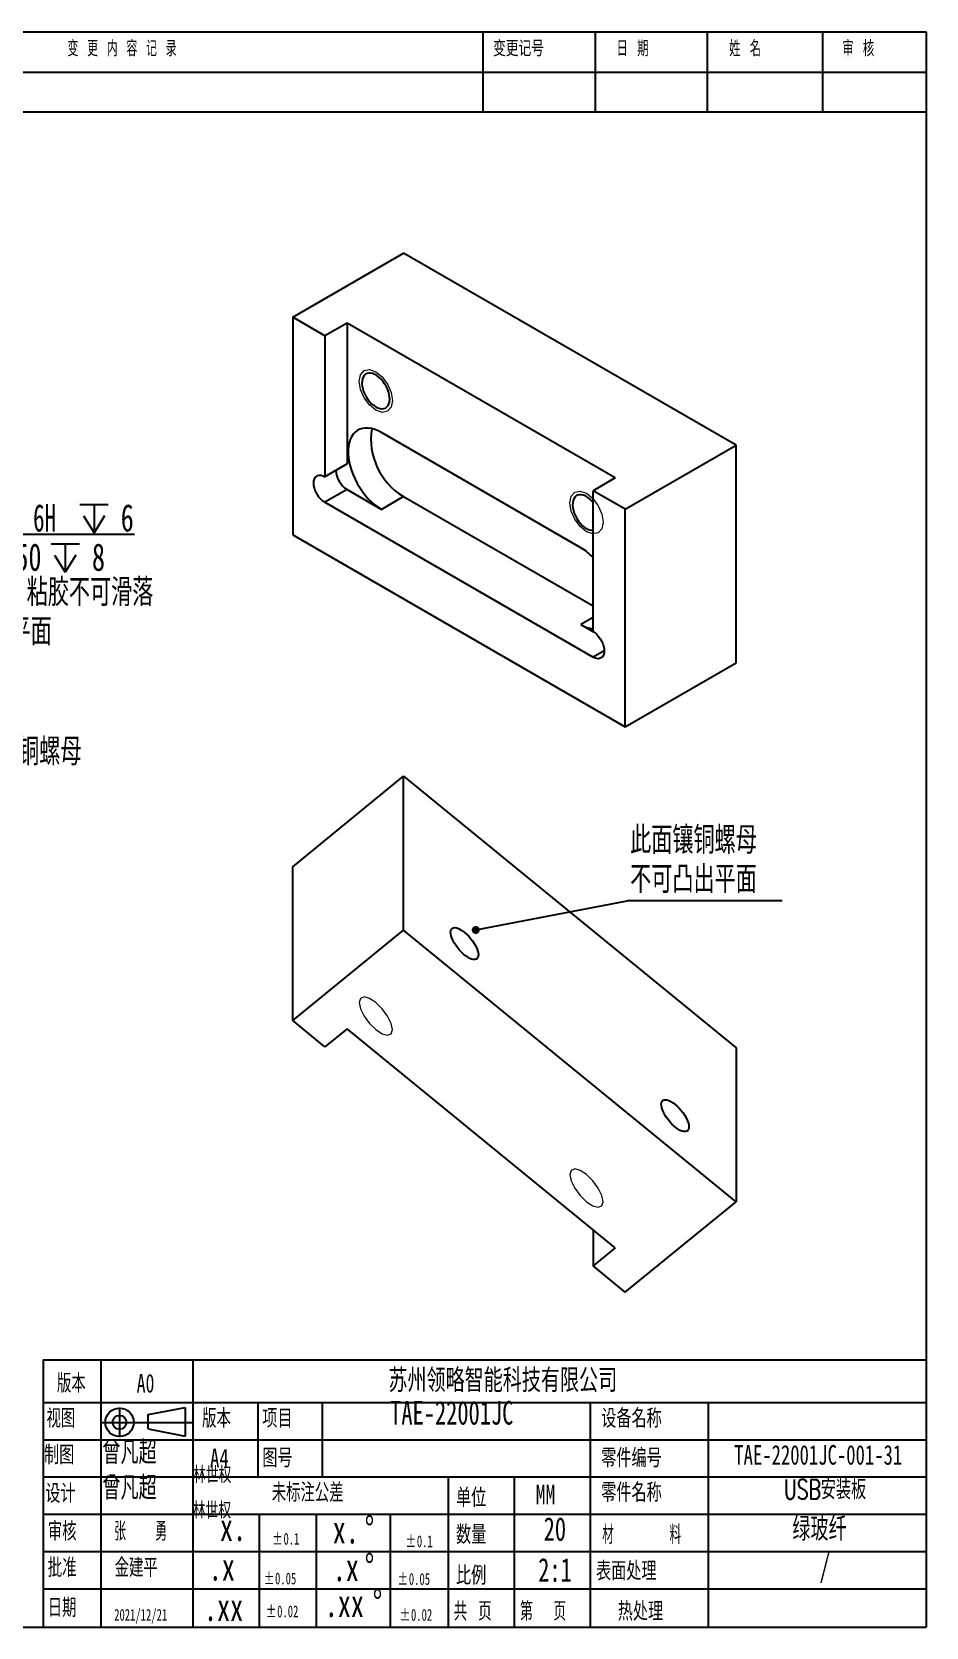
# Model space of a CAD drawing. Header units: millimetres. Extents: x 2 to 292, y 3 to 207.
# Drawn here: x 178.1 to 292.2, y 3.1 to 206.6 of the extents above; entities that cross this region are included whole.
import ezdxf

# ---------------------------------------------------------------- set-up
doc = ezdxf.new("R2010")
doc.units = ezdxf.units.MM
doc.linetypes.add('CENTERX2', pattern=[20.32, 12.7, -2.54, 2.54, -2.54])
for name, color, linetype in [('FORMAT', 7, 'Continuous'), ('图层1', 5, 'CENTERX2'), ('图层7', 7, 'Continuous'), ('图框', 7, 'Continuous')]:
    doc.layers.add(name, color=color, linetype=linetype)
doc.layers.add('粗实线', color=7, linetype='Continuous', lineweight=25)
doc.styles.add('SLDTEXTSTYLE0', font='TXT', dxfattribs={"width": 0.7, "bigfont": 'bigfont'})
doc.styles.add('SLDTEXTSTYLE1', font='TXT', dxfattribs={"width": 0.736842, "bigfont": 'bigfont'})
doc.styles.add('SLDTEXTSTYLE10', font='TXT', dxfattribs={"width": 0.616667})
doc.styles.add('SLDTEXTSTYLE2', font='TXT', dxfattribs={"width": 0.7})
doc.styles.add('SLDTEXTSTYLE3', font='TXT', dxfattribs={"width": 0.663})
doc.styles.add('SLDTEXTSTYLE4', font='TXT', dxfattribs={"width": 0.559211, "bigfont": 'bigfont'})
doc.styles.add('SLDTEXTSTYLE5', font='TXT', dxfattribs={"width": 0.736842})
doc.styles.add('SLDTEXTSTYLE6', font='TXT', dxfattribs={"width": 0.629187, "bigfont": 'bigfont'})
doc.styles.add('SLDTEXTSTYLE7', font='TXT', dxfattribs={"width": 0.657895, "bigfont": 'bigfont'})
doc.styles.add('SLDTEXTSTYLE8', font='TXT', dxfattribs={"width": 0.618421, "bigfont": 'bigfont'})
doc.styles.add('SLDTEXTSTYLE9', font='TXT', dxfattribs={"width": 0.58, "bigfont": 'bigfont'})
doc.dimstyles.new('SLDDIMSTYLE3', dxfattribs={"dimtxt": 3.5, "dimasz": 4.08, "dimexe": 0, "dimexo": 0.0625, "dimgap": 0.875, "dimtad": 0, "dimtih": 1, "dimtoh": 1, "dimdec": 6, "dimlfac": 0.5, "dimrnd": 1e-09, "dimzin": 12, "dimdsep": 46, "dimtxsty": 'SLDTEXTSTYLE2', "dimblk1": 'NONE', "dimsah": 1, "dimcen": 0, "dimadec": 0, "dimazin": 3, "dimtfac": 1, "dimtmove": 0, "dimatfit": 3, "dimldrblk": 'NONE', "dimfxl": 0, "dimfrac": 2, "dimtolj": 1, "dimtzin": 12, "dimarcsym": 0})
doc.dimstyles.new('SLDDIMSTYLE7', dxfattribs={"dimtxt": 0.18, "dimasz": 1.016, "dimexe": 0, "dimexo": 0.0625, "dimgap": 0, "dimtad": 0, "dimtih": 1, "dimtoh": 1, "dimdec": 0, "dimrnd": 1e-09, "dimzin": 0, "dimdsep": 46, "dimtxsty": 'Standard', "dimblk1": 'DOT', "dimblk2": 'DOT', "dimsah": 1, "dimcen": 0.09, "dimadec": 0, "dimazin": 0, "dimtfac": 1.016, "dimtdec": 0, "dimtofl": 0, "dimtmove": 0, "dimatfit": 3, "dimldrblk": 'DOT', "dimfxl": 0, "dimfrac": 2, "dimtolj": 1, "dimtzin": 0, "dimarcsym": 0})

# ---------------------------------------------------------------- blocks, each defined once
blk = doc.blocks.new('SW_NOTE_0')
at = {"layer": '图框', "color": 0, "char_height": 3.5, "attachment_point": 1, "style": 'SLDTEXTSTYLE0'}
for s, insert in [('镶铜\\M+19786\\M+195EA \\M+19453胶\\M+19573\\M+189C2\\M+18A8A\\M+1978E', (0, 4.51)), ('\\M+19573\\M+189C2\\M+193CA\\M+18F6F\\M+195BD\\M+196CA', (0, -0.49))]:
    blk.add_mtext(s, dxfattribs=dict(at, insert=insert))
blk = doc.blocks.new('SW_NOTE_1')
at = {"layer": '图层7', "color": 0, "char_height": 1.5, "attachment_point": 1, "style": 'SLDTEXTSTYLE3'}
for s, insert in [('%%p', (0, 1.93)), ('0.05', (1.44, 1.93))]:
    blk.add_mtext(s, dxfattribs=dict(at, insert=insert))
blk = doc.blocks.new('SW_NOTE_2')
at = {"layer": '图层7', "color": 0, "char_height": 1.5, "attachment_point": 1, "style": 'SLDTEXTSTYLE3'}
for s, insert in [('%%p', (0, 1.93)), ('0.02', (1.44, 1.93))]:
    blk.add_mtext(s, dxfattribs=dict(at, insert=insert))
blk = doc.blocks.new('SW_NOTE_3')
at = {"layer": '图层7', "color": 0, "char_height": 1.5, "attachment_point": 1, "style": 'SLDTEXTSTYLE3'}
for s, insert in [('%%p', (0, 1.93)), ('0.1', (1.44, 1.93))]:
    blk.add_mtext(s, dxfattribs=dict(at, insert=insert))
blk = doc.blocks.new('SW_NOTE_5')
at = {"layer": '图层7', "color": 0, "char_height": 3.5, "attachment_point": 1, "style": 'SLDTEXTSTYLE2'}
for s, insert in [('%%d', (4.07, 4.51)), ('.x', (0, 4.51))]:
    blk.add_mtext(s, dxfattribs=dict(at, insert=insert))
blk = doc.blocks.new('SW_NOTE_6')
at = {"layer": '图层7', "color": 0, "char_height": 3.5, "attachment_point": 1, "style": 'SLDTEXTSTYLE2'}
for s, insert in [('%%d', (4.07, 4.51)), ('x.', (0, 4.51))]:
    blk.add_mtext(s, dxfattribs=dict(at, insert=insert))
blk = doc.blocks.new('SW_NOTE_7')
at = {"layer": '图层7', "color": 0, "char_height": 3.5, "attachment_point": 1, "style": 'SLDTEXTSTYLE2'}
for s, insert in [('%%d', (6.11, 4.51)), ('.xx', (0, 4.51))]:
    blk.add_mtext(s, dxfattribs=dict(at, insert=insert))
blk = doc.blocks.new('SW_NOTE_8')
at = {"layer": '图层7', "color": 0, "char_height": 1.5, "attachment_point": 1, "style": 'SLDTEXTSTYLE3'}
for s, insert in [('%%p', (0, 1.93)), ('0.1', (1.44, 1.93))]:
    blk.add_mtext(s, dxfattribs=dict(at, insert=insert))
blk = doc.blocks.new('SW_NOTE_9')
at = {"layer": '图层7', "color": 0, "char_height": 1.5, "attachment_point": 1, "style": 'SLDTEXTSTYLE3'}
for s, insert in [('%%p', (0, 1.93)), ('0.05', (1.44, 1.93))]:
    blk.add_mtext(s, dxfattribs=dict(at, insert=insert))
blk = doc.blocks.new('SW_NOTE_10')
at = {"layer": '图层7', "color": 0, "char_height": 1.5, "attachment_point": 1, "style": 'SLDTEXTSTYLE3'}
for s, insert in [('%%p', (0, 1.93)), ('0.02', (1.44, 1.93))]:
    blk.add_mtext(s, dxfattribs=dict(at, insert=insert))
blk = doc.blocks.new('SW_SYMBOL_HOLE_DEPTH')
at = {"layer": '图框', "color": 0}
for p, q in [((0, 875), (800, 875)), ((100, 555), (400, 75)), ((400, 875), (400, 75)), ((700, 555), (400, 75))]:
    blk.add_line(p, q, dxfattribs=at)
blk = doc.blocks.new('_D_5')
at = {"layer": '图框', "color": 5}
for p, q in [((140.92, 163.61), (144.45, 160.07)), ((144.45, 160.07), (162, 142.51)), ((162, 142.51), (191.2, 142.51))]:
    blk.add_line(p, q, dxfattribs=at)
blk.add_solid([(144.45, 160.07), (146.98, 156.83), (147.7, 157.55)], dxfattribs=at)
at = {"layer": '图框', "color": 5, "xscale": 0.004511737089201878, "yscale": 0.004511737089201878, "zscale": 0.004511737089201878}
for p in [(184.24, 142.35), (180.57, 137.34)]:
    blk.add_blockref('SW_SYMBOL_HOLE_DEPTH', p, dxfattribs=at)
at = {"layer": '图框', "color": 5, "char_height": 3.5, "attachment_point": 1}
for s, insert, style in [('2 x  M3 - 6H', (163.59, 146.34), 'SLDTEXTSTYLE10'), ('6', (189.45, 146.34), 'SLDTEXTSTYLE2'), ('%%c', (167.26, 141.34), 'SLDTEXTSTYLE2'), ('2.50', (172.68, 141.33), 'SLDTEXTSTYLE2'), ('8', (185.78, 141.33), 'SLDTEXTSTYLE2')]:
    blk.add_mtext(s, dxfattribs=dict(at, insert=insert, style=style))
blk = doc.blocks.new('_NONE')
blk = doc.blocks.new('SW_NOTE_11')
at = {"layer": '图框', "color": 0}
blk.add_line((19.77, 0), (0, 0), dxfattribs=at)
at = {"layer": '图框', "color": 0, "char_height": 3.5, "attachment_point": 1, "style": 'SLDTEXTSTYLE0'}
for s, insert in [('\\M+18D9F\\M+196CA镶铜\\M+19786\\M+195EA', (0.39, 9.51)), ('\\M+19573\\M+189C2\\M+193CA\\M+18F6F\\M+195BD\\M+196CA', (0.39, 4.51))]:
    blk.add_mtext(s, dxfattribs=dict(at, insert=insert))
blk = doc.blocks.new('_DOT')
at = {"color": 0, "linetype": 'ByBlock', "lineweight": -2}
blk.add_line((-0.5, 0), (-1, 0), dxfattribs=at)
at = {"color": 0, "linetype": 'ByBlock', "const_width": 0.5}
blk.add_lwpolyline([(-0.25, 0, 1), (0.25, 0, 1)], format="xyb", close=True, dxfattribs=at)

msp = doc.modelspace()

# ---------------------------------------------------------------- linework, layer by layer
at = {"color": 7, "linetype": 'Continuous', "lineweight": 25}
for p, q in [((211.3921328, 170.1655396), (225.5342684, 178.3296207)), ((267.9606753, 153.8373773), (225.5342684, 178.3296207)), ((211.3921328, 170.1655396), (211.3921328, 142.403152)), ((215.4933521, 167.797956), (211.3921328, 170.1655396)), ((218.3217793, 169.4307723), (215.4933521, 167.797956)), ((252.5457475, 149.673696), (218.3217793, 169.4307723)), ((218.3217793, 169.4307723), (218.3217793, 151.4668744)), ((215.4933521, 167.797956), (215.4933521, 149.8340582)), ((248.1616854, 140.7729897), (222.7058413, 155.4683358)), ((253.8185397, 145.6732962), (267.9606753, 153.8373773)), ((267.9606753, 126.0749897), (267.9606753, 153.8373773)), ((218.3217793, 151.4668744), (215.4933521, 149.8340582)), ((252.5457475, 149.673696), (249.7173204, 148.0408797)), ((218.3217793, 148.2007112), (215.4933521, 146.5678949)), ((215.4933521, 146.5678949), (249.7173204, 126.8108186)), ((218.3217793, 148.2007112), (222.7058413, 145.669846)), ((225.5342684, 147.3026622), (222.7058413, 145.669846)), ((225.5342684, 147.3026622), (249.7173204, 133.3420835)), ((253.8185397, 145.6732962), (249.7173204, 148.0408797)), ((249.7173204, 130.0769819), (249.7173204, 148.0408797)), ((253.8185397, 117.9109086), (253.8185397, 145.6732962)), ((211.3921328, 142.403152), (253.8185397, 117.9109086)), ((248.1616854, 130.9745), (249.7533746, 130.0556374)), ((253.8185397, 117.9109086), (267.9606753, 126.0749897)), ((211.3921328, 100.0845567), (225.5342684, 111.6321876)), ((225.5342684, 92.0044053), (225.5342684, 111.6321876)), ((225.5342684, 111.6321876), (267.9606753, 76.9892948)), ((211.3921328, 80.4567744), (211.3921328, 100.0845567)), ((211.3921328, 80.4567744), (225.5342684, 92.0044053)), ((267.9606753, 57.3615126), (225.5342684, 92.0044053)), ((215.4933521, 77.1079615), (211.3921328, 80.4567744)), ((218.3217793, 79.4174877), (215.4933521, 77.1079615)), ((252.5457475, 51.4722209), (218.3217793, 79.4174877)), ((267.9606753, 76.9892948), (267.9606753, 57.3615126)), ((253.8185397, 45.8138817), (267.9606753, 57.3615126)), ((249.7173204, 53.7817471), (249.7173204, 49.1626947)), ((252.5457475, 51.4722209), (249.7173204, 49.1626947)), ((253.8185397, 45.8138817), (249.7173204, 49.1626947))]:
    msp.add_line(p, q, dxfattribs=at)
at = {"color": 8, "linetype": 'Continuous', "lineweight": 25}
for p, q in [((249.7173204, 131.8725489), (248.1616854, 130.9745)), ((251.1315339, 127.6272267), (249.7173204, 126.8108186))]:
    msp.add_line(p, q, dxfattribs=at)
at = {"color": 7, "linetype": 'Continuous', "lineweight": 18, "flags": 128}
for points in [[(221.9987345, 158.3261622), (221.1869404, 158.9812674), (220.4987345, 159.9095716), (220.0388901, 160.9697489), (219.8774142, 162.0003968), (220.0388901, 162.8446087), (220.4987345, 163.3738609), (221.1869404, 163.5075795), (221.9987345, 163.2254071), (222.8105287, 162.5703019), (223.4987345, 161.6419977), (223.958579, 160.5818205), (224.1200549, 159.5511725), (223.958579, 158.7069606), (223.4987345, 158.1777085), (222.8105287, 158.0439899), (221.9987345, 158.3261622)], [(248.8687922, 142.8144081), (248.0569981, 143.4695133), (247.3687922, 144.3978175), (246.9089478, 145.4579947), (246.7474719, 146.4886427), (246.9089478, 147.3328546), (247.3687922, 147.8621068), (248.0569981, 147.9958254), (248.8687922, 147.713653), (249.6805864, 147.0585478), (250.3687922, 146.1302436), (250.8286367, 145.0700664), (250.9901126, 144.0394184), (250.8286367, 143.1952065), (250.3687922, 142.6659543), (249.6805864, 142.5322357), (248.8687922, 142.8144081)], [(221.9987345, 82.7652685), (221.1869404, 83.2963013), (220.4987345, 83.4828287), (220.0388901, 83.2964536), (219.8774142, 82.76555), (220.0388901, 81.970943), (220.4987345, 81.0336044), (221.1869404, 80.0962355), (221.9987345, 79.3015422), (222.8105287, 78.7705094), (223.4987345, 78.5839819), (223.958579, 78.770357), (224.1200549, 79.3012607), (223.958579, 80.0958677), (223.4987345, 81.0332063), (222.8105287, 81.9705752), (221.9987345, 82.7652685)], [(248.8687922, 60.8247697), (248.0569981, 61.3558026), (247.3687922, 61.54233), (246.9089478, 61.3559549), (246.7474719, 60.8250512), (246.9089478, 60.0304443), (247.3687922, 59.0931057), (248.0569981, 58.1557368), (248.8687922, 57.3610435), (249.6805864, 56.8300106), (250.3687922, 56.6434832), (250.8286367, 56.8298583), (250.9901126, 57.360762), (250.8286367, 58.155369), (250.3687922, 59.0927076), (249.6805864, 60.0300765), (248.8687922, 60.8247697)]]:
    msp.add_lwpolyline(points, dxfattribs=at)
at = {"color": 7, "linetype": 'Continuous', "lineweight": 25, "flags": 128}
for points in [[(221.9987345, 158.7344326), (222.2685829, 158.6025763), (222.5321062, 158.5216581), (222.7831278, 158.4935747), (223.0157639, 158.5189844), (223.2245616, 158.5972916), (223.404627, 158.7266608), (223.5517395, 158.9040597), (223.6624508, 159.1253303), (223.7341661, 159.3852861), (223.7652043, 159.677834), (223.7548379, 159.996117), (223.70331, 160.3326747), (223.6118283, 160.6796186), (223.482537, 161.0288165), (223.3184667, 161.3720835), (223.1234629, 161.7013738), (222.9020965, 162.0089691), (222.659556, 162.2876596), (222.4015264, 162.530913), (222.1340558, 162.7330277), (221.8634133, 162.8892663), (221.5959426, 162.9959666), (221.3379131, 163.0506278), (221.0953726, 163.0519686), (220.8740062, 162.9999575), (220.6790024, 162.8958138), (220.5149321, 162.7419783), (220.3856408, 162.542057), (220.2941591, 162.3007357), (220.2426312, 162.0236708), (220.2322648, 161.7173566), (220.263303, 161.3889727), (220.3350183, 161.0462162), (220.4457296, 160.697121), (220.5928421, 160.3498696), (220.7729075, 160.0126014), (220.9817052, 159.6932214), (221.2143413, 159.3992159), (221.4653628, 159.1374759), (221.7288862, 158.9141366), (221.9987345, 158.7344326)], [(222.7058413, 155.4683358), (222.2766205, 155.6909832), (221.851804, 155.8610732), (221.4357512, 155.9768602), (221.0327311, 156.0371562), (220.6468795, 156.0413424), (220.2821555, 155.989376), (219.9423019, 155.8817901), (219.6308059, 155.7196887), (219.350864, 155.5047352), (219.1053487, 155.2391353), (218.8967792, 154.9256144), (218.727296, 154.5673897), (218.5986379, 154.1681371), (218.5121254, 153.7319533), (218.468646, 153.2633143), (218.468646, 152.767029), (218.5121254, 152.2481898), (218.5986379, 151.7121208), (218.727296, 151.1643227), (218.8967792, 150.6104168), (219.1053487, 150.0560868), (219.350864, 149.507021), (219.6308059, 148.9688534), (219.9423019, 148.4471064), (220.2821555, 147.9471338), (220.6468795, 147.4740661), (221.0327311, 147.0327575), (221.4357512, 146.6277365), (221.851804, 146.2631591), (222.2766205, 145.9427664), (222.7058413, 145.669846)], [(215.4933521, 146.5678949), (215.2477765, 146.7344729), (215.0096626, 146.9456098), (214.7862454, 147.1948904), (214.5843132, 147.4747405), (214.4100017, 147.7766568), (214.2686073, 148.0914659), (214.1644261, 148.4096024), (214.1006237, 148.7213999), (214.0791386, 149.0173847), (214.1006237, 149.2885632), (214.1644261, 149.526696), (214.2686073, 149.7245475), (214.4100017, 149.8761061), (214.5843132, 149.9767667), (214.7862454, 150.0234708), (215.0096626, 150.0147993), (215.2477765, 149.9510158), (215.4933521, 149.8340582)], [(249.7173204, 146.5649995), (249.5296137, 146.7759055), (249.2715841, 147.0191589), (249.0041135, 147.2212736), (248.733471, 147.3775121), (248.4660003, 147.4842125), (248.2079708, 147.5388737), (247.9654303, 147.5402145), (247.7440639, 147.4882034), (247.5490601, 147.3840597), (247.3849898, 147.2302242), (247.2556985, 147.0303028), (247.1642168, 146.7889815), (247.1126888, 146.5119167), (247.1023225, 146.2056025), (247.1333607, 145.8772186), (247.2050759, 145.5344621), (247.3157873, 145.1853669), (247.4628998, 144.8381155), (247.6429652, 144.5008472), (247.8517629, 144.1814673), (248.084399, 143.8874618), (248.3354205, 143.6257218), (248.5989439, 143.4023824), (248.8687922, 143.2226785), (248.8687922, 143.2226785)], [(249.7173204, 130.0769819), (249.962896, 129.9104039), (250.2010099, 129.699267), (250.4244271, 129.4499864), (250.6263593, 129.1701363), (250.8006708, 128.86822), (250.9420652, 128.5534109), (251.0462464, 128.2352744), (251.1100488, 127.9234769), (251.1315339, 127.6274921), (251.1100488, 127.3563136), (251.0462464, 127.1181808), (250.9420652, 126.9203293), (250.8006708, 126.7687707), (250.6263593, 126.6681101), (250.4244271, 126.621406), (250.2010099, 126.6300775), (249.962896, 126.693861), (249.7173204, 126.8108186)], [(233.312443, 91.7147293), (233.5822914, 91.4774732), (233.8458147, 91.2119503), (234.0968363, 90.9243843), (234.3294724, 90.6215155), (234.5382701, 90.3104429), (234.7183355, 89.9984577), (234.865448, 89.6928726), (234.9761593, 89.4008503), (235.0478746, 89.1292355), (235.0789128, 88.8843947), (235.0685464, 88.6720666), (235.0170185, 88.4972282), (234.9255368, 88.3639774), (234.7962455, 88.2754376), (234.6321751, 88.233684), (234.4371714, 88.2396954), (234.215805, 88.2933307), (233.9732645, 88.3933329), (233.7152349, 88.537358), (233.4477643, 88.7220301), (233.1771218, 88.9430208), (232.9096511, 89.1951501), (232.6516216, 89.4725083), (232.4090811, 89.7685945), (232.1877147, 90.0764686), (231.9927109, 90.3889143), (231.8286406, 90.6986081), (231.6993493, 90.9982912), (231.6078676, 91.2809391), (231.5563397, 91.5399268), (231.5459733, 91.7691839), (231.5770115, 91.9633368), (231.6487268, 92.1178348), (231.7594381, 92.2290564), (231.9065506, 92.2943948), (232.086616, 92.3123185), (232.2954137, 92.2824074), (232.5280498, 92.2053626), (232.7790713, 92.0829899), (233.0425947, 91.9181576), (233.312443, 91.7147293)], [(260.1825007, 69.7742306), (260.4523491, 69.5369745), (260.7158724, 69.2714516), (260.966894, 68.9838856), (261.19953, 68.6810168), (261.4083278, 68.3699442), (261.5883932, 68.057959), (261.7355056, 67.7523739), (261.846217, 67.4603516), (261.9179322, 67.1887368), (261.9489705, 66.9438959), (261.9386041, 66.7315679), (261.8870762, 66.5567295), (261.7955945, 66.4234787), (261.6663032, 66.3349389), (261.5022328, 66.2931853), (261.3072291, 66.2991967), (261.0858627, 66.352832), (260.8433222, 66.4528342), (260.5852926, 66.5968593), (260.317822, 66.7815314), (260.0471795, 67.0025221), (259.7797088, 67.2546513), (259.5216793, 67.5320096), (259.2791388, 67.8280958), (259.0577724, 68.1359699), (258.8627686, 68.4484156), (258.6986983, 68.7581094), (258.569407, 69.0577925), (258.4779253, 69.3404403), (258.4263973, 69.5994281), (258.416031, 69.8286852), (258.4470692, 70.0228381), (258.5187844, 70.177336), (258.6294958, 70.2885577), (258.7766083, 70.3538961), (258.9566737, 70.3718198), (259.1654714, 70.3419087), (259.3981075, 70.2648639), (259.649129, 70.1424911), (259.9126524, 69.9776589), (260.1825007, 69.7742306)]]:
    msp.add_lwpolyline(points, dxfattribs=at)
at = {"color": 7, "linetype": 'Continuous', "lineweight": 25}
for centre, radius, start, end in [((229.9611994, 154.66048), 8.5869203, 171.239510078, 238.96620991), ((219.935922, 150.7656176), 3.0305448, 182.177585415, 237.817038052), ((249.6871454, 144.5003775), 1.5173057, 237.360852765, 271.139527401), ((244.4461384, 134.512908), 7.2796919, 43.606459788, 59.309593025), ((250.3051735, 134.5114187), 4.1357388, 238.782770791, 261.828312931)]:
    msp.add_arc(centre, radius, start, end, dxfattribs=at)
at = {"layer": 'FORMAT'}
for p, q in [((186.9105351, 37.1977449), (186.9105351, 3.0959698)), ((198.6607635, 37.1977449), (198.6607635, 3.0959698)), ((179.5525736, 31.7584837), (292.2033553, 31.7584837)), ((192.9512563, 30.2008296), (197.6888044, 31.1259294)), ((197.6888044, 31.1259294), (197.6888044, 27.4590364)), ((206.9514148, 31.7584837), (206.9514148, 22.2446521)), ((215.1545213, 31.7584837), (215.1545213, 22.2446521)), ((249.3619467, 31.7584837), (249.3619467, 3.0959698)), ((264.3995419, 31.7584837), (264.3995419, 3.0959698)), ((192.9512563, 28.3841362), (192.9512563, 30.2008296)), ((179.5525736, 27.0015679), (292.2033553, 27.0015679)), ((192.9512563, 28.3841362), (197.6888044, 27.4590364)), ((179.5525736, 22.2446521), (292.2033553, 22.2446521)), ((231.2090054, 22.2446521), (231.2090054, 3.0959698)), ((239.6899853, 3.0959698), (239.6899853, 22.2446521)), ((179.5525736, 17.4877363), (292.2033553, 17.4877363)), ((207.1022536, 17.4877363), (207.1022536, 3.0959698)), ((214.3711539, 17.4877363), (214.3711539, 3.0959698)), ((223.838208, 17.4877363), (223.838208, 3.0959698)), ((179.5525736, 12.7308205), (292.2033553, 12.7308205)), ((179.5525736, 7.9739047), (292.2033553, 7.9739047))]:
    msp.add_line(p, q, dxfattribs=at)
at = {"layer": 'FORMAT', "linetype": 'CENTERX2'}
for p, q in [((189.3022528, 31.1210251), (189.3022528, 27.304176)), ((186.9105351, 29.2126005), (198.517706, 29.2126005))]:
    msp.add_line(p, q, dxfattribs=at)
at = {"layer": 'FORMAT'}
for radius in [1.8126562, 0.8875564]:
    msp.add_circle((189.3022528, 29.2126005), radius, dxfattribs=at)
at = {"layer": '图层7', "color": 5}
for p, q in [((235.6318287, 206.5709215), (235.6318287, 196.3543354)), ((249.9617522, 206.5709215), (249.9617522, 196.3543354)), ((264.2916757, 206.5709215), (264.2916757, 196.3543354)), ((279.003861, 206.5709215), (279.003861, 196.3543354)), ((147.2033543, 201.4420828), (292.2033553, 201.4420828)), ((147.2033543, 196.3543354), (292.2033553, 196.3543354))]:
    msp.add_line(p, q, dxfattribs=at)
at = {"layer": '粗实线', "color": 5}
for p, q in [((2.2033534, 206.5709215), (292.2033553, 206.5709215)), ((292.2033553, 206.5709215), (292.2033553, 3.0959698)), ((2.2033534, 3.0959698), (292.2033553, 3.0959698))]:
    msp.add_line(p, q, dxfattribs=at)
at = {"layer": '粗实线'}
for q in [(179.5525736, 3.0959698), (292.2033553, 37.1977449)]:
    msp.add_line((179.5525736, 37.1977449), q, dxfattribs=at)

# ---------------------------------------------------------------- block references
at = {"layer": '图层7'}
for name, p in [('SW_NOTE_6', (216.5009636, 12.755593)), ('SW_NOTE_3', (208.7805365, 13.1842806)), ('SW_NOTE_8', (225.7939686, 12.8604541)), ('SW_NOTE_5', (216.5009636, 7.9479469)), ('SW_NOTE_1', (207.6992864, 8.1175146)), ('SW_NOTE_9', (224.7725535, 8.0528081)), ('SW_NOTE_7', (215.4825608, 3.3728174)), ('SW_NOTE_2', (207.9701196, 3.9175136)), ('SW_NOTE_10', (225.0433868, 3.4776785))]:
    msp.add_blockref(name, p, dxfattribs=at)
at = {"layer": '图框', "color": 5}
for name, p in [('SW_NOTE_0', (164.4815059, 132.3187393)), ('SW_NOTE_11', (254.0507585, 95.7176198))]:
    msp.add_blockref(name, p, dxfattribs=at)

# ---------------------------------------------------------------- texts
at = {"layer": 'FORMAT', "char_height": 2.38125, "attachment_point": 2, "style": 'SLDTEXTSTYLE0'}
for s, insert in [('\\M+194C5\\M+1967B', (183.1501998, 35.3947526)), ('\\M+196A2标\\M+1928D\\M+18CF6\\M+18DB7', (213.3035917, 21.4526778))]:
    msp.add_mtext(s, dxfattribs=dict(at, insert=insert))
at = {"layer": 'FORMAT', "color": 5, "insert": (192.6183055, 35.3947527), "char_height": 2.38125, "attachment_point": 2, "style": 'SLDTEXTSTYLE2'}
msp.add_mtext('A0', dxfattribs=at)
at = {"layer": '图层1'}
for s, insert, char_height, attachment_point, style in [('TAE-22001JC', (231.6854984, 31.9276635), 3, 2, 'SLDTEXTSTYLE2'), ('\\M+1915C\\M+1967D\\M+192B4', (187.1100435, 26.8774311), 3, 1, 'SLDTEXTSTYLE0'), ('TAE-22001JC-001-31', (278.4425151, 26.3148418), 2.5, 2, 'SLDTEXTSTYLE2'), ('\\M+1915C\\M+1967D\\M+192B4', (187.1100435, 22.3486825), 3, 1, 'SLDTEXTSTYLE0'), ('USB\\M+188C0\\M+19195\\M+194C2', (279.2964378, 21.9104072), 2.5, 2, 'SLDTEXTSTYLE0'), ('20', (244.839526, 17.1055306), 3, 2, 'SLDTEXTSTYLE2'), ('绿\\M+1E0DE纤', (278.6088896, 17.1055307), 3, 2, 'SLDTEXTSTYLE0'), ('/', (279.3029558, 12.4618011), 3, 2, 'SLDTEXTSTYLE2'), ('2:1', (244.8572342, 11.8970944), 3, 2, 'SLDTEXTSTYLE2')]:
    msp.add_mtext(s, dxfattribs=dict(at, insert=insert, char_height=char_height, attachment_point=attachment_point, style=style))
at = {"layer": '图层7', "color": 5, "char_height": 2, "attachment_point": 1}
for s, insert, style in [('变 \\M+18D58 \\M+193E0 \\M+19765 记 录', (182.6641132, 205.4556247), 'SLDTEXTSTYLE6'), ('变\\M+18D58记\\M+18D86', (236.9584455, 205.4556247), 'SLDTEXTSTYLE1'), ('\\M+193FA \\M+18AFA', (252.7188513, 205.4556247), 'SLDTEXTSTYLE7'), ('\\M+190A9 \\M+196BC', (267.0832036, 205.4556247), 'SLDTEXTSTYLE7'), ('审 \\M+18A6A', (281.5173151, 205.4556247), 'SLDTEXTSTYLE7')]:
    msp.add_mtext(s, dxfattribs=dict(at, insert=insert, style=style))
at = {"layer": '图层7', "attachment_point": 1}
for s, insert, char_height, style in [('苏\\M+18F42领\\M+197AA\\M+19271\\M+1945C\\M+189C8\\M+18B5A\\M+1974C\\M+18CC0\\M+18CF6\\M+18E69', (223.6076688, 36.0650716), 3, 'SLDTEXTSTYLE1'), ('视图', (179.9881534, 30.9073446), 2.38125, 'SLDTEXTSTYLE0'), ('\\M+194C5\\M+1967B', (199.8332749, 30.9073446), 2.38125, 'SLDTEXTSTYLE0'), ('项\\M+196DA', (207.5176199, 30.9073446), 2.38125, 'SLDTEXTSTYLE1'), ('设备\\M+196BC\\M+18FCC', (250.753362, 30.9073446), 2.38125, 'SLDTEXTSTYLE1'), ('\\M+190A7图', (179.6706535, 26.2451364), 2.38125, 'SLDTEXTSTYLE1'), ('A4', (200.8408963, 25.8571123), 2.38125, 'SLDTEXTSTYLE5'), ('图\\M+18D86', (207.5176199, 25.8571123), 2.38125, 'SLDTEXTSTYLE1'), ('\\M+197EB\\M+18C8F编\\M+18D86', (250.753362, 25.8571123), 2.38125, 'SLDTEXTSTYLE1'), ('设计', (179.8294035, 21.3283637), 2.38125, 'SLDTEXTSTYLE1'), ('单\\M+188CA', (232.2297841, 20.8039702), 2.38125, 'SLDTEXTSTYLE1'), ('MM', (242.394872, 21.2616998), 2.5, 'SLDTEXTSTYLE5'), ('\\M+197EB\\M+18C8F\\M+196BC\\M+18FCC', (250.753362, 21.4526778), 2.38125, 'SLDTEXTSTYLE1'), ('审\\M+18A6A', (180.1469034, 16.5082482), 2.38125, 'SLDTEXTSTYLE0'), ('张   \\M+19745', (188.6177359, 16.5082482), 2.38125, 'SLDTEXTSTYLE9'), ('x.', (202.1096638, 17.5911565), 3.5, 'SLDTEXTSTYLE2'), ('\\M+19094\\M+197CA', (232.2297841, 16.0852117), 2.38125, 'SLDTEXTSTYLE1'), ('\\M+18DDE      \\M+197BF', (250.8856531, 16.0852117), 2.38125, 'SLDTEXTSTYLE4'), ('\\M+194E1\\M+18F79', (180.1469034, 11.8638721), 2.38125, 'SLDTEXTSTYLE0'), ('\\M+18BE0\\M+18C9A\\M+195BD', (188.6777351, 11.8638721), 2.38125, 'SLDTEXTSTYLE0'), ('.x', (200.6836528, 12.5243905), 3.5, 'SLDTEXTSTYLE2'), ('\\M+194E4\\M+197E1', (232.2297841, 10.8767756), 2.38125, 'SLDTEXTSTYLE1'), ('\\M+1955C\\M+196CA处\\M+1979D', (250.0935217, 11.4414823), 2.38125, 'SLDTEXTSTYLE1'), ('\\M+193FA\\M+18AFA', (180.1469034, 6.7635277), 2.38125, 'SLDTEXTSTYLE0'), ('.xx', (200.0728581, 7.3845543), 3.5, 'SLDTEXTSTYLE2'), ('\\M+18BA4 页', (231.9371883, 6.301646), 2.38125, 'SLDTEXTSTYLE7'), ('\\M+191E6  页', (240.4032064, 6.301646), 2.38125, 'SLDTEXTSTYLE8'), ('热处\\M+1979D', (252.8700889, 6.301646), 2.38125, 'SLDTEXTSTYLE1'), ('2021/12/21', (188.6177359, 5.4112801), 1.5, 'SLDTEXTSTYLE3')]:
    msp.add_mtext(s, dxfattribs=dict(at, insert=insert, char_height=char_height, style=style))
at = {"layer": '图框', "color": 5, "insert": (168.2776921, 116.509715), "char_height": 3.5, "attachment_point": 1, "style": 'SLDTEXTSTYLE0'}
msp.add_mtext('\\M+19477\\M+196CA镶铜\\M+19786\\M+195EA', dxfattribs=at)
at = {"layer": '图框', "char_height": 2.116666667, "attachment_point": 1, "rotation": 359.999999946, "style": 'SLDTEXTSTYLE0'}
for insert in [(198.6673647, 23.5888642), (198.643826, 19.0621572)]:
    msp.add_mtext('\\M+197D1\\M+190A2权', dxfattribs=dict(at, insert=insert))

# ---------------------------------------------------------------- dimensions: what is measured, and where the dimension line sits
at = {"layer": '图框', "color": 5}
dim = msp.add_diameter_dim_2p(p1=(140.9168788, 163.6098354), p2=(144.451773, 160.073662), text='2 x  M3 - 6H {\\fGDT;x} 6\\P%%c 2.50 {\\fGDT;x} 8\\P', dimstyle='SLDDIMSTYLE3', override={"dimpost": '<>'}, dxfattribs=at)
dim.commit()
dim.dimension.update_dxf_attribs({"geometry": '_D_5', "text_midpoint": (177.3952706, 141.8301341), "dimtype": 163})

# ---------------------------------------------------------------- leaders
msp.add_leader([(234.7442218, 92.0205166), (254.0507585, 95.7176198)], dimstyle='SLDDIMSTYLE7', dxfattribs=at)

doc.saveas('drawing.dxf')
